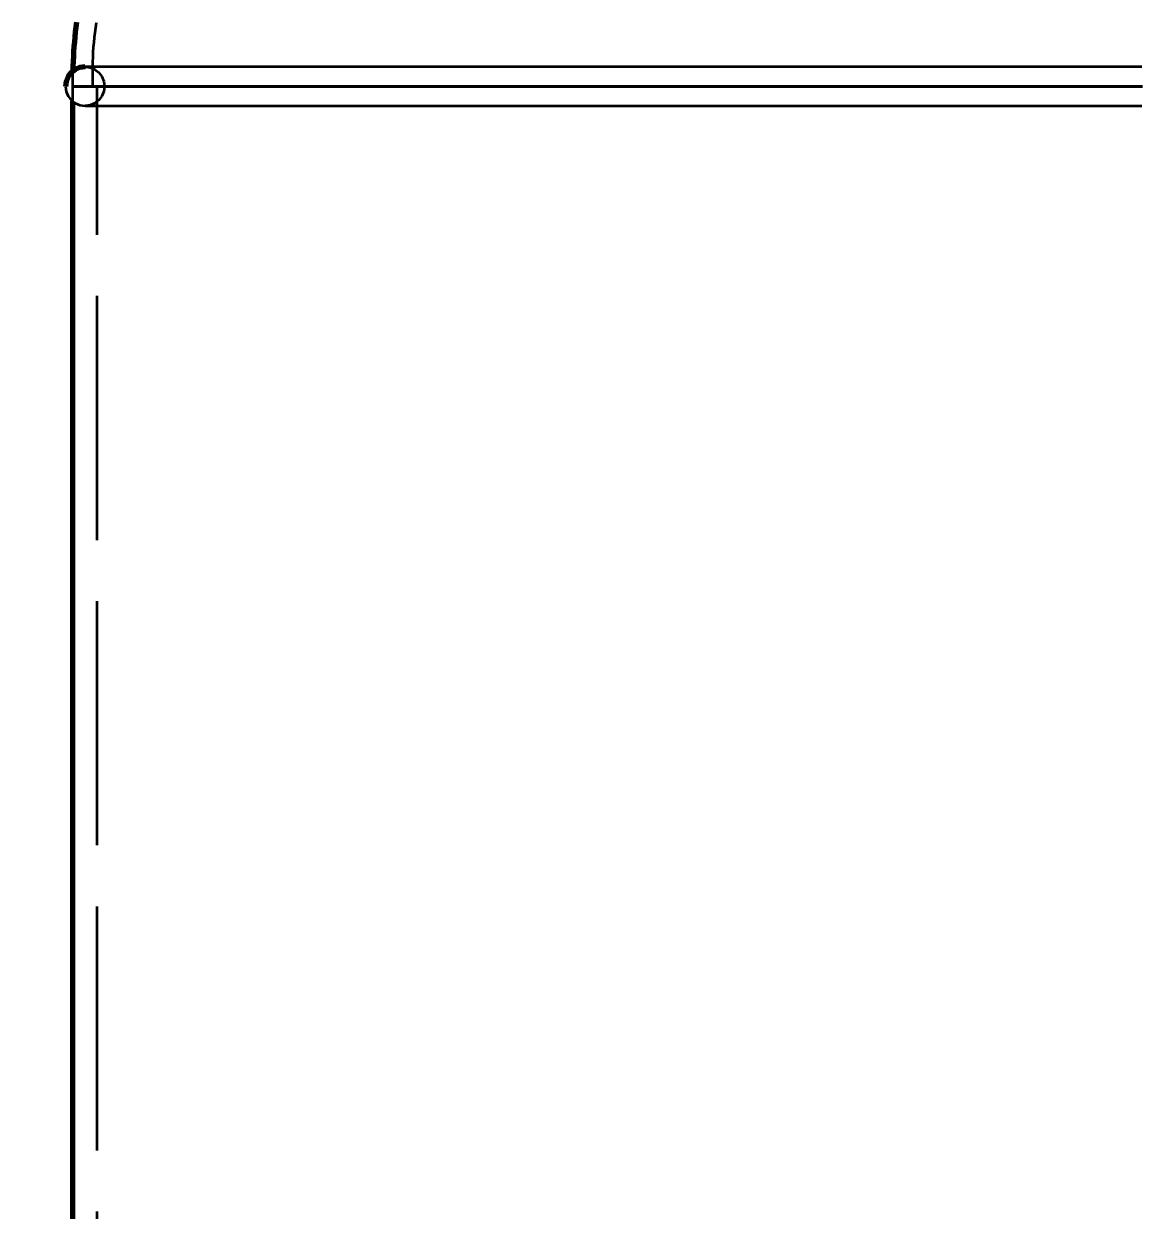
# Model space of a CAD drawing. Header units: millimetres. Extents: x 0 to 594, y 0 to 420.
# Drawn here: x 108.22 to 126.5, y 267.77 to 287.21 of the extents above; entities that cross this region are included whole.
import ezdxf

# ---------------------------------------------------------------- set-up
doc = ezdxf.new("R2010")
doc.units = ezdxf.units.MM
doc.linetypes.add('IRAM-E-TRAZOS', pattern=[5, 4, -1])
for name, color, linetype, lineweight in [('01-VISIBLE', 7, 'CONTINUOUS', 70), ('02-OCULTA', 4, 'IRAM-E-TRAZOS', 35), ('04-COTA', 3, 'CONTINUOUS', 18)]:
    doc.layers.add(name, color=color, linetype=linetype, lineweight=lineweight)
doc.styles.add('ISO3098', font='isocpeur.ttf')
doc.dimstyles.new('FLAMA-IRAM', dxfattribs={"dimtxt": 3.5, "dimasz": 3.5, "dimexe": 2, "dimexo": 1.5, "dimgap": 1, "dimtad": 1, "dimdec": 1, "dimtxsty": 'ISO3098', "dimblk": 'IRAM_FLECHA', "dimblk1": 'IRAM_FLECHA', "dimblk2": 'IRAM_FLECHA', "dimcen": 2.5, "dimclrd": 3, "dimclre": 3, "dimclrt": 3, "dimazin": 3, "dimtfac": 1, "dimtmove": 0, "dimatfit": 3, "dimlwd": 18, "dimlwe": 18})

# ---------------------------------------------------------------- blocks, each defined once
blk = doc.blocks.new('IRAM_FLECHA')
blk.add_solid([(0, 0), (-1, 0.125), (-1, -0.125)])

msp = doc.modelspace()

# ---------------------------------------------------------------- linework, layer by layer
at = {"layer": '01-VISIBLE'}
msp.add_line((109.025, 188.75), (109.025, 285.935), dxfattribs=at)
for points in [[(109.028, 286.437), (109.031, 286.517), (109.035, 286.597), (109.039, 286.677), (109.044, 286.757), (109.049, 286.837), (109.056, 286.916), (109.063, 286.996), (109.071, 287.076), (109.08, 287.155), (109.089, 287.235)], [(109.225, 286.505), (109.142, 286.494), (109.065, 286.462), (108.999, 286.411), (108.948, 286.345), (108.916, 286.267), (108.905, 286.185)]]:
    msp.add_lwpolyline(points, dxfattribs=at)
at = {"layer": '02-OCULTA'}
for p, q in [((109.025, 285.935), (109.025, 286.185)), ((109.425, 188.75), (109.425, 286.185))]:
    msp.add_line(p, q, dxfattribs=at)
for points in [[(109.409, 287.223), (109.397, 287.144), (109.386, 287.064), (109.376, 286.985), (109.367, 286.905), (109.361, 286.825), (109.355, 286.745), (109.352, 286.665), (109.349, 286.585), (109.348, 286.505), (109.347, 286.425), (109.346, 286.345), (109.346, 286.265), (109.345, 286.185)], [(109.025, 286.185), (109.025, 286.227), (109.025, 286.269), (109.026, 286.311), (109.026, 286.353), (109.027, 286.395), (109.028, 286.437)], [(126.547, 286.505), (126.457, 286.505), (126.367, 286.505), (126.278, 286.505), (126.188, 286.505), (126.098, 286.505), (126.008, 286.505), (125.919, 286.505), (125.829, 286.505), (125.739, 286.505), (125.649, 286.505), (125.559, 286.505), (125.47, 286.505), (125.38, 286.505), (125.29, 286.505), (125.201, 286.505), (125.111, 286.505), (125.021, 286.505), (124.931, 286.505), (124.842, 286.505), (124.752, 286.505), (124.662, 286.505), (124.572, 286.505), (124.483, 286.505), (124.393, 286.505), (124.303, 286.505), (124.213, 286.505), (124.124, 286.505), (124.034, 286.505), (123.944, 286.505), (123.854, 286.505), (123.765, 286.505), (123.675, 286.505), (123.585, 286.505), (123.495, 286.505), (123.406, 286.505), (123.316, 286.505), (123.226, 286.505), (123.136, 286.505), (123.047, 286.505), (122.957, 286.505), (122.867, 286.505), (122.777, 286.505), (122.688, 286.505), (122.598, 286.505), (122.508, 286.505), (122.418, 286.505), (122.329, 286.505), (122.239, 286.505), (122.149, 286.505), (122.059, 286.505), (121.97, 286.505), (121.88, 286.505), (121.79, 286.505), (121.7, 286.505), (121.611, 286.505), (121.521, 286.505), (121.431, 286.505), (121.341, 286.505), (121.252, 286.505), (121.162, 286.505), (121.072, 286.505), (120.982, 286.505), (120.893, 286.505), (120.803, 286.505), (120.713, 286.505), (120.623, 286.505), (120.534, 286.505), (120.444, 286.505), (120.354, 286.505), (120.264, 286.505), (120.175, 286.505), (120.085, 286.505), (119.995, 286.505), (119.905, 286.505), (119.816, 286.505), (119.726, 286.505), (119.636, 286.505), (119.546, 286.505), (119.457, 286.505), (119.367, 286.505), (119.277, 286.505), (119.187, 286.505), (119.098, 286.505), (119.008, 286.505), (118.918, 286.505), (118.828, 286.505), (118.739, 286.505), (118.649, 286.505), (118.559, 286.505), (118.469, 286.505), (118.38, 286.505), (118.29, 286.505), (118.2, 286.505), (118.11, 286.505), (118.021, 286.505), (117.931, 286.505), (117.841, 286.505), (117.751, 286.505), (117.662, 286.505), (117.572, 286.505), (117.482, 286.505), (117.392, 286.505), (117.303, 286.505), (117.213, 286.505), (117.123, 286.505), (117.033, 286.505), (116.944, 286.505), (116.854, 286.505), (116.764, 286.505), (116.674, 286.505), (116.585, 286.505), (116.495, 286.505), (116.405, 286.505), (116.315, 286.505), (116.226, 286.505), (116.136, 286.505), (116.046, 286.505), (115.956, 286.505), (115.866, 286.505), (115.777, 286.505), (115.687, 286.505), (115.597, 286.505), (115.508, 286.505), (115.418, 286.505), (115.328, 286.505), (115.238, 286.505), (115.149, 286.505), (115.059, 286.505), (114.969, 286.505), (114.879, 286.505), (114.79, 286.505), (114.7, 286.505), (114.61, 286.505), (114.52, 286.505), (114.431, 286.505), (114.341, 286.505), (114.251, 286.505), (114.161, 286.505), (114.072, 286.505), (113.982, 286.505), (113.892, 286.505), (113.802, 286.505), (113.713, 286.505), (113.623, 286.505), (113.533, 286.505), (113.443, 286.505), (113.354, 286.505), (113.264, 286.505), (113.174, 286.505), (113.084, 286.505), (112.995, 286.505), (112.905, 286.505), (112.815, 286.505), (112.725, 286.505), (112.636, 286.505), (112.546, 286.505), (112.456, 286.505), (112.366, 286.505), (112.276, 286.505), (112.187, 286.505), (112.097, 286.505), (112.007, 286.505), (111.917, 286.505), (111.828, 286.505), (111.738, 286.505), (111.648, 286.505), (111.559, 286.505), (111.469, 286.505), (111.379, 286.505), (111.289, 286.505), (111.2, 286.505), (111.11, 286.505), (111.02, 286.505), (110.93, 286.505), (110.841, 286.505), (110.751, 286.505), (110.661, 286.505), (110.571, 286.505), (110.482, 286.505), (110.392, 286.505), (110.302, 286.505), (110.212, 286.505), (110.123, 286.505), (110.033, 286.505), (109.943, 286.505), (109.853, 286.505), (109.764, 286.505), (109.674, 286.505), (109.584, 286.505), (109.494, 286.505), (109.405, 286.505), (109.315, 286.505), (109.225, 286.505)], [(126.547, 286.505), (126.457, 286.505), (126.367, 286.505), (126.278, 286.505), (126.188, 286.505), (126.098, 286.505), (126.008, 286.505), (125.919, 286.505), (125.829, 286.505), (125.739, 286.505), (125.649, 286.505), (125.559, 286.505), (125.47, 286.505), (125.38, 286.505), (125.29, 286.505), (125.201, 286.505), (125.111, 286.505), (125.021, 286.505), (124.931, 286.505), (124.842, 286.505), (124.752, 286.505), (124.662, 286.505), (124.572, 286.505), (124.483, 286.505), (124.393, 286.505), (124.303, 286.505), (124.213, 286.505), (124.124, 286.505), (124.034, 286.505), (123.944, 286.505), (123.854, 286.505), (123.765, 286.505), (123.675, 286.505), (123.585, 286.505), (123.495, 286.505), (123.406, 286.505), (123.316, 286.505), (123.226, 286.505), (123.136, 286.505), (123.047, 286.505), (122.957, 286.505), (122.867, 286.505), (122.777, 286.505), (122.688, 286.505), (122.598, 286.505), (122.508, 286.505), (122.418, 286.505), (122.329, 286.505), (122.239, 286.505), (122.149, 286.505), (122.059, 286.505), (121.97, 286.505), (121.88, 286.505), (121.79, 286.505), (121.7, 286.505), (121.611, 286.505), (121.521, 286.505), (121.431, 286.505), (121.341, 286.505), (121.252, 286.505), (121.162, 286.505), (121.072, 286.505), (120.982, 286.505), (120.893, 286.505), (120.803, 286.505), (120.713, 286.505), (120.623, 286.505), (120.534, 286.505), (120.444, 286.505), (120.354, 286.505), (120.264, 286.505), (120.175, 286.505), (120.085, 286.505), (119.995, 286.505), (119.905, 286.505), (119.816, 286.505), (119.726, 286.505), (119.636, 286.505), (119.546, 286.505), (119.457, 286.505), (119.367, 286.505), (119.277, 286.505), (119.187, 286.505), (119.098, 286.505), (119.008, 286.505), (118.918, 286.505), (118.828, 286.505), (118.739, 286.505), (118.649, 286.505), (118.559, 286.505), (118.469, 286.505), (118.38, 286.505), (118.29, 286.505), (118.2, 286.505), (118.11, 286.505), (118.021, 286.505), (117.931, 286.505), (117.841, 286.505), (117.751, 286.505), (117.662, 286.505), (117.572, 286.505), (117.482, 286.505), (117.392, 286.505), (117.303, 286.505), (117.213, 286.505), (117.123, 286.505), (117.033, 286.505), (116.944, 286.505), (116.854, 286.505), (116.764, 286.505), (116.674, 286.505), (116.585, 286.505), (116.495, 286.505), (116.405, 286.505), (116.315, 286.505), (116.226, 286.505), (116.136, 286.505), (116.046, 286.505), (115.956, 286.505), (115.866, 286.505), (115.777, 286.505), (115.687, 286.505), (115.597, 286.505), (115.508, 286.505), (115.418, 286.505), (115.328, 286.505), (115.238, 286.505), (115.149, 286.505), (115.059, 286.505), (114.969, 286.505), (114.879, 286.505), (114.79, 286.505), (114.7, 286.505), (114.61, 286.505), (114.52, 286.505), (114.431, 286.505), (114.341, 286.505), (114.251, 286.505), (114.161, 286.505), (114.072, 286.505), (113.982, 286.505), (113.892, 286.505), (113.802, 286.505), (113.713, 286.505), (113.623, 286.505), (113.533, 286.505), (113.443, 286.505), (113.354, 286.505), (113.264, 286.505), (113.174, 286.505), (113.084, 286.505), (112.995, 286.505), (112.905, 286.505), (112.815, 286.505), (112.725, 286.505), (112.636, 286.505), (112.546, 286.505), (112.456, 286.505), (112.366, 286.505), (112.276, 286.505), (112.187, 286.505), (112.097, 286.505), (112.007, 286.505), (111.917, 286.505), (111.828, 286.505), (111.738, 286.505), (111.648, 286.505), (111.559, 286.505), (111.469, 286.505), (111.379, 286.505), (111.289, 286.505), (111.2, 286.505), (111.11, 286.505), (111.02, 286.505), (110.93, 286.505), (110.841, 286.505), (110.751, 286.505), (110.661, 286.505), (110.571, 286.505), (110.482, 286.505), (110.392, 286.505), (110.302, 286.505), (110.212, 286.505), (110.123, 286.505), (110.033, 286.505), (109.943, 286.505), (109.853, 286.505), (109.764, 286.505), (109.674, 286.505), (109.584, 286.505), (109.494, 286.505), (109.405, 286.505), (109.315, 286.505), (109.225, 286.505)], [(109.225, 286.505), (109.308, 286.494), (109.385, 286.462), (109.451, 286.411), (109.502, 286.345), (109.534, 286.267), (109.545, 286.185), (109.534, 286.102), (109.502, 286.025), (109.451, 285.958), (109.385, 285.907), (109.308, 285.876), (109.225, 285.865)], [(108.905, 286.185), (108.916, 286.102), (108.948, 286.025), (108.999, 285.958), (109.065, 285.907), (109.142, 285.876), (109.225, 285.865)], [(126.54, 286.185), (126.449, 286.185), (126.358, 286.185), (126.268, 286.185), (126.177, 286.185), (126.086, 286.185), (125.995, 286.185), (125.905, 286.185), (125.814, 286.185), (125.723, 286.185), (125.632, 286.185), (125.542, 286.185), (125.451, 286.185), (125.36, 286.185), (125.269, 286.185), (125.179, 286.185), (125.088, 286.185), (124.997, 286.185), (124.906, 286.185), (124.816, 286.185), (124.725, 286.185), (124.634, 286.185), (124.543, 286.185), (124.453, 286.185), (124.362, 286.185), (124.271, 286.185), (124.18, 286.185), (124.09, 286.185), (123.999, 286.185), (123.908, 286.185), (123.817, 286.185), (123.727, 286.185), (123.636, 286.185), (123.545, 286.185), (123.454, 286.185), (123.364, 286.185), (123.273, 286.185), (123.182, 286.185), (123.091, 286.185), (123.001, 286.185), (122.91, 286.185), (122.819, 286.185), (122.728, 286.185), (122.638, 286.185), (122.547, 286.185), (122.456, 286.185), (122.365, 286.185), (122.275, 286.185), (122.184, 286.185), (122.093, 286.185), (122.002, 286.185), (121.912, 286.185), (121.821, 286.185), (121.73, 286.185), (121.639, 286.185), (121.549, 286.185), (121.458, 286.185), (121.367, 286.185), (121.276, 286.185), (121.186, 286.185), (121.095, 286.185), (121.004, 286.185), (120.913, 286.185), (120.823, 286.185), (120.732, 286.185), (120.641, 286.185), (120.55, 286.185), (120.46, 286.185), (120.369, 286.185), (120.278, 286.185), (120.187, 286.185), (120.097, 286.185), (120.006, 286.185), (119.915, 286.185), (119.824, 286.185), (119.734, 286.185), (119.643, 286.185), (119.552, 286.185), (119.461, 286.185), (119.371, 286.185), (119.28, 286.185), (119.189, 286.185), (119.098, 286.185), (119.008, 286.185), (118.917, 286.185), (118.826, 286.185), (118.735, 286.185), (118.645, 286.185), (118.554, 286.185), (118.463, 286.185), (118.372, 286.185), (118.282, 286.185), (118.191, 286.185), (118.1, 286.185), (118.009, 286.185), (117.919, 286.185), (117.828, 286.185), (117.737, 286.185), (117.646, 286.185), (117.556, 286.185), (117.465, 286.185), (117.374, 286.185), (117.283, 286.185), (117.192, 286.185), (117.102, 286.185), (117.011, 286.185), (116.92, 286.185), (116.83, 286.185), (116.739, 286.185), (116.648, 286.185), (116.557, 286.185), (116.467, 286.185), (116.376, 286.185), (116.285, 286.185), (116.194, 286.185), (116.104, 286.185), (116.013, 286.185), (115.922, 286.185), (115.831, 286.185), (115.741, 286.185), (115.65, 286.185), (115.559, 286.185), (115.468, 286.185), (115.378, 286.185), (115.287, 286.185), (115.196, 286.185), (115.105, 286.185), (115.015, 286.185), (114.924, 286.185), (114.833, 286.185), (114.742, 286.185), (114.652, 286.185), (114.561, 286.185), (114.47, 286.185), (114.379, 286.185), (114.289, 286.185), (114.198, 286.185), (114.107, 286.185), (114.016, 286.185), (113.926, 286.185), (113.835, 286.185), (113.744, 286.185), (113.653, 286.185), (113.563, 286.185), (113.472, 286.185), (113.381, 286.185), (113.29, 286.185), (113.2, 286.185), (113.109, 286.185), (113.018, 286.185), (112.927, 286.185), (112.837, 286.185), (112.746, 286.185), (112.655, 286.185), (112.564, 286.185), (112.474, 286.185), (112.383, 286.185), (112.292, 286.185), (112.201, 286.185), (112.111, 286.185), (112.02, 286.185), (111.929, 286.185), (111.838, 286.185), (111.748, 286.185), (111.657, 286.185), (111.566, 286.185), (111.475, 286.185), (111.385, 286.185), (111.294, 286.185), (111.203, 286.185), (111.112, 286.185), (111.022, 286.185), (110.931, 286.185), (110.84, 286.185), (110.749, 286.185), (110.659, 286.185), (110.568, 286.185), (110.477, 286.185), (110.386, 286.185), (110.296, 286.185), (110.205, 286.185), (110.114, 286.185), (110.023, 286.185), (109.933, 286.185), (109.842, 286.185), (109.751, 286.185), (109.66, 286.185), (109.57, 286.185), (109.479, 286.185), (109.388, 286.185), (109.297, 286.185), (109.207, 286.185), (109.116, 286.185), (109.025, 286.185)], [(109.025, 286.185), (109.116, 286.185), (109.207, 286.185), (109.297, 286.185), (109.388, 286.185), (109.479, 286.185), (109.57, 286.185), (109.66, 286.185), (109.751, 286.185), (109.842, 286.185), (109.933, 286.185), (110.023, 286.185), (110.114, 286.185), (110.205, 286.185), (110.296, 286.185), (110.386, 286.185), (110.477, 286.185), (110.568, 286.185), (110.659, 286.185), (110.749, 286.185), (110.84, 286.185), (110.931, 286.185), (111.022, 286.185), (111.112, 286.185), (111.203, 286.185), (111.294, 286.185), (111.385, 286.185), (111.475, 286.185), (111.566, 286.185), (111.657, 286.185), (111.748, 286.185), (111.838, 286.185), (111.929, 286.185), (112.02, 286.185), (112.111, 286.185), (112.201, 286.185), (112.292, 286.185), (112.383, 286.185), (112.474, 286.185), (112.564, 286.185), (112.655, 286.185), (112.746, 286.185), (112.837, 286.185), (112.927, 286.185), (113.018, 286.185), (113.109, 286.185), (113.2, 286.185), (113.29, 286.185), (113.381, 286.185), (113.472, 286.185), (113.563, 286.185), (113.653, 286.185), (113.744, 286.185), (113.835, 286.185), (113.926, 286.185), (114.016, 286.185), (114.107, 286.185), (114.198, 286.185), (114.289, 286.185), (114.379, 286.185), (114.47, 286.185), (114.561, 286.185), (114.652, 286.185), (114.742, 286.185), (114.833, 286.185), (114.924, 286.185), (115.015, 286.185), (115.105, 286.185), (115.196, 286.185), (115.287, 286.185), (115.378, 286.185), (115.468, 286.185), (115.559, 286.185), (115.65, 286.185), (115.741, 286.185), (115.831, 286.185), (115.922, 286.185), (116.013, 286.185), (116.104, 286.185), (116.194, 286.185), (116.285, 286.185), (116.376, 286.185), (116.467, 286.185), (116.557, 286.185), (116.648, 286.185), (116.739, 286.185), (116.83, 286.185), (116.92, 286.185), (117.011, 286.185), (117.102, 286.185), (117.192, 286.185), (117.283, 286.185), (117.374, 286.185), (117.465, 286.185), (117.556, 286.185), (117.646, 286.185), (117.737, 286.185), (117.828, 286.185), (117.919, 286.185), (118.009, 286.185), (118.1, 286.185), (118.191, 286.185), (118.282, 286.185), (118.372, 286.185), (118.463, 286.185), (118.554, 286.185), (118.645, 286.185), (118.735, 286.185), (118.826, 286.185), (118.917, 286.185), (119.008, 286.185), (119.098, 286.185), (119.189, 286.185), (119.28, 286.185), (119.371, 286.185), (119.461, 286.185), (119.552, 286.185), (119.643, 286.185), (119.734, 286.185), (119.824, 286.185), (119.915, 286.185), (120.006, 286.185), (120.097, 286.185), (120.187, 286.185), (120.278, 286.185), (120.369, 286.185), (120.46, 286.185), (120.55, 286.185), (120.641, 286.185), (120.732, 286.185), (120.823, 286.185), (120.913, 286.185), (121.004, 286.185), (121.095, 286.185), (121.186, 286.185), (121.276, 286.185), (121.367, 286.185), (121.458, 286.185), (121.549, 286.185), (121.639, 286.185), (121.73, 286.185), (121.821, 286.185), (121.912, 286.185), (122.002, 286.185), (122.093, 286.185), (122.184, 286.185), (122.275, 286.185), (122.365, 286.185), (122.456, 286.185), (122.547, 286.185), (122.638, 286.185), (122.728, 286.185), (122.819, 286.185), (122.91, 286.185), (123.001, 286.185), (123.091, 286.185), (123.182, 286.185), (123.273, 286.185), (123.364, 286.185), (123.454, 286.185), (123.545, 286.185), (123.636, 286.185), (123.727, 286.185), (123.817, 286.185), (123.908, 286.185), (123.999, 286.185), (124.09, 286.185), (124.18, 286.185), (124.271, 286.185), (124.362, 286.185), (124.453, 286.185), (124.543, 286.185), (124.634, 286.185), (124.725, 286.185), (124.816, 286.185), (124.906, 286.185), (124.997, 286.185), (125.088, 286.185), (125.179, 286.185), (125.269, 286.185), (125.36, 286.185), (125.451, 286.185), (125.542, 286.185), (125.632, 286.185), (125.723, 286.185), (125.814, 286.185), (125.905, 286.185), (125.995, 286.185), (126.086, 286.185), (126.177, 286.185), (126.268, 286.185), (126.358, 286.185), (126.449, 286.185), (126.54, 286.185)], [(126.54, 286.185), (126.449, 286.185), (126.358, 286.185), (126.268, 286.185), (126.177, 286.185), (126.086, 286.185), (125.995, 286.185), (125.905, 286.185), (125.814, 286.185), (125.723, 286.185), (125.632, 286.185), (125.542, 286.185), (125.451, 286.185), (125.36, 286.185), (125.269, 286.185), (125.179, 286.185), (125.088, 286.185), (124.997, 286.185), (124.906, 286.185), (124.816, 286.185), (124.725, 286.185), (124.634, 286.185), (124.543, 286.185), (124.453, 286.185), (124.362, 286.185), (124.271, 286.185), (124.18, 286.185), (124.09, 286.185), (123.999, 286.185), (123.908, 286.185), (123.817, 286.185), (123.727, 286.185), (123.636, 286.185), (123.545, 286.185), (123.454, 286.185), (123.364, 286.185), (123.273, 286.185), (123.182, 286.185), (123.091, 286.185), (123.001, 286.185), (122.91, 286.185), (122.819, 286.185), (122.728, 286.185), (122.638, 286.185), (122.547, 286.185), (122.456, 286.185), (122.365, 286.185), (122.275, 286.185), (122.184, 286.185), (122.093, 286.185), (122.002, 286.185), (121.912, 286.185), (121.821, 286.185), (121.73, 286.185), (121.639, 286.185), (121.549, 286.185), (121.458, 286.185), (121.367, 286.185), (121.276, 286.185), (121.186, 286.185), (121.095, 286.185), (121.004, 286.185), (120.913, 286.185), (120.823, 286.185), (120.732, 286.185), (120.641, 286.185), (120.55, 286.185), (120.46, 286.185), (120.369, 286.185), (120.278, 286.185), (120.187, 286.185), (120.097, 286.185), (120.006, 286.185), (119.915, 286.185), (119.824, 286.185), (119.734, 286.185), (119.643, 286.185), (119.552, 286.185), (119.461, 286.185), (119.371, 286.185), (119.28, 286.185), (119.189, 286.185), (119.098, 286.185), (119.008, 286.185), (118.917, 286.185), (118.826, 286.185), (118.735, 286.185), (118.645, 286.185), (118.554, 286.185), (118.463, 286.185), (118.372, 286.185), (118.282, 286.185), (118.191, 286.185), (118.1, 286.185), (118.009, 286.185), (117.919, 286.185), (117.828, 286.185), (117.737, 286.185), (117.646, 286.185), (117.556, 286.185), (117.465, 286.185), (117.374, 286.185), (117.283, 286.185), (117.192, 286.185), (117.102, 286.185), (117.011, 286.185), (116.92, 286.185), (116.83, 286.185), (116.739, 286.185), (116.648, 286.185), (116.557, 286.185), (116.467, 286.185), (116.376, 286.185), (116.285, 286.185), (116.194, 286.185), (116.104, 286.185), (116.013, 286.185), (115.922, 286.185), (115.831, 286.185), (115.741, 286.185), (115.65, 286.185), (115.559, 286.185), (115.468, 286.185), (115.378, 286.185), (115.287, 286.185), (115.196, 286.185), (115.105, 286.185), (115.015, 286.185), (114.924, 286.185), (114.833, 286.185), (114.742, 286.185), (114.652, 286.185), (114.561, 286.185), (114.47, 286.185), (114.379, 286.185), (114.289, 286.185), (114.198, 286.185), (114.107, 286.185), (114.016, 286.185), (113.926, 286.185), (113.835, 286.185), (113.744, 286.185), (113.653, 286.185), (113.563, 286.185), (113.472, 286.185), (113.381, 286.185), (113.29, 286.185), (113.2, 286.185), (113.109, 286.185), (113.018, 286.185), (112.927, 286.185), (112.837, 286.185), (112.746, 286.185), (112.655, 286.185), (112.564, 286.185), (112.474, 286.185), (112.383, 286.185), (112.292, 286.185), (112.201, 286.185), (112.111, 286.185), (112.02, 286.185), (111.929, 286.185), (111.838, 286.185), (111.748, 286.185), (111.657, 286.185), (111.566, 286.185), (111.475, 286.185), (111.385, 286.185), (111.294, 286.185), (111.203, 286.185), (111.112, 286.185), (111.022, 286.185), (110.931, 286.185), (110.84, 286.185), (110.749, 286.185), (110.659, 286.185), (110.568, 286.185), (110.477, 286.185), (110.386, 286.185), (110.296, 286.185), (110.205, 286.185), (110.114, 286.185), (110.023, 286.185), (109.933, 286.185), (109.842, 286.185), (109.751, 286.185), (109.66, 286.185), (109.57, 286.185), (109.479, 286.185), (109.388, 286.185), (109.297, 286.185), (109.207, 286.185), (109.116, 286.185), (109.025, 286.185)], [(109.025, 286.185), (109.116, 286.185), (109.207, 286.185), (109.297, 286.185), (109.388, 286.185), (109.479, 286.185), (109.57, 286.185), (109.66, 286.185), (109.751, 286.185), (109.842, 286.185), (109.933, 286.185), (110.023, 286.185), (110.114, 286.185), (110.205, 286.185), (110.296, 286.185), (110.386, 286.185), (110.477, 286.185), (110.568, 286.185), (110.659, 286.185), (110.749, 286.185), (110.84, 286.185), (110.931, 286.185), (111.022, 286.185), (111.112, 286.185), (111.203, 286.185), (111.294, 286.185), (111.385, 286.185), (111.475, 286.185), (111.566, 286.185), (111.657, 286.185), (111.748, 286.185), (111.838, 286.185), (111.929, 286.185), (112.02, 286.185), (112.111, 286.185), (112.201, 286.185), (112.292, 286.185), (112.383, 286.185), (112.474, 286.185), (112.564, 286.185), (112.655, 286.185), (112.746, 286.185), (112.837, 286.185), (112.927, 286.185), (113.018, 286.185), (113.109, 286.185), (113.2, 286.185), (113.29, 286.185), (113.381, 286.185), (113.472, 286.185), (113.563, 286.185), (113.653, 286.185), (113.744, 286.185), (113.835, 286.185), (113.926, 286.185), (114.016, 286.185), (114.107, 286.185), (114.198, 286.185), (114.289, 286.185), (114.379, 286.185), (114.47, 286.185), (114.561, 286.185), (114.652, 286.185), (114.742, 286.185), (114.833, 286.185), (114.924, 286.185), (115.015, 286.185), (115.105, 286.185), (115.196, 286.185), (115.287, 286.185), (115.378, 286.185), (115.468, 286.185), (115.559, 286.185), (115.65, 286.185), (115.741, 286.185), (115.831, 286.185), (115.922, 286.185), (116.013, 286.185), (116.104, 286.185), (116.194, 286.185), (116.285, 286.185), (116.376, 286.185), (116.467, 286.185), (116.557, 286.185), (116.648, 286.185), (116.739, 286.185), (116.83, 286.185), (116.92, 286.185), (117.011, 286.185), (117.102, 286.185), (117.192, 286.185), (117.283, 286.185), (117.374, 286.185), (117.465, 286.185), (117.556, 286.185), (117.646, 286.185), (117.737, 286.185), (117.828, 286.185), (117.919, 286.185), (118.009, 286.185), (118.1, 286.185), (118.191, 286.185), (118.282, 286.185), (118.372, 286.185), (118.463, 286.185), (118.554, 286.185), (118.645, 286.185), (118.735, 286.185), (118.826, 286.185), (118.917, 286.185), (119.008, 286.185), (119.098, 286.185), (119.189, 286.185), (119.28, 286.185), (119.371, 286.185), (119.461, 286.185), (119.552, 286.185), (119.643, 286.185), (119.734, 286.185), (119.824, 286.185), (119.915, 286.185), (120.006, 286.185), (120.097, 286.185), (120.187, 286.185), (120.278, 286.185), (120.369, 286.185), (120.46, 286.185), (120.55, 286.185), (120.641, 286.185), (120.732, 286.185), (120.823, 286.185), (120.913, 286.185), (121.004, 286.185), (121.095, 286.185), (121.186, 286.185), (121.276, 286.185), (121.367, 286.185), (121.458, 286.185), (121.549, 286.185), (121.639, 286.185), (121.73, 286.185), (121.821, 286.185), (121.912, 286.185), (122.002, 286.185), (122.093, 286.185), (122.184, 286.185), (122.275, 286.185), (122.365, 286.185), (122.456, 286.185), (122.547, 286.185), (122.638, 286.185), (122.728, 286.185), (122.819, 286.185), (122.91, 286.185), (123.001, 286.185), (123.091, 286.185), (123.182, 286.185), (123.273, 286.185), (123.364, 286.185), (123.454, 286.185), (123.545, 286.185), (123.636, 286.185), (123.727, 286.185), (123.817, 286.185), (123.908, 286.185), (123.999, 286.185), (124.09, 286.185), (124.18, 286.185), (124.271, 286.185), (124.362, 286.185), (124.453, 286.185), (124.543, 286.185), (124.634, 286.185), (124.725, 286.185), (124.816, 286.185), (124.906, 286.185), (124.997, 286.185), (125.088, 286.185), (125.179, 286.185), (125.269, 286.185), (125.36, 286.185), (125.451, 286.185), (125.542, 286.185), (125.632, 286.185), (125.723, 286.185), (125.814, 286.185), (125.905, 286.185), (125.995, 286.185), (126.086, 286.185), (126.177, 286.185), (126.268, 286.185), (126.358, 286.185), (126.449, 286.185), (126.54, 286.185)], [(126.551, 286.185), (126.462, 286.185), (126.373, 286.185), (126.284, 286.185), (126.194, 286.185), (126.105, 286.185), (126.016, 286.185), (125.927, 286.185), (125.838, 286.185), (125.749, 286.185), (125.659, 286.185), (125.57, 286.185), (125.481, 286.185), (125.392, 286.185), (125.303, 286.185), (125.214, 286.185), (125.125, 286.185), (125.035, 286.185), (124.946, 286.185), (124.857, 286.185), (124.768, 286.185), (124.679, 286.185), (124.59, 286.185), (124.501, 286.185), (124.411, 286.185), (124.322, 286.185), (124.233, 286.185), (124.144, 286.185), (124.055, 286.185), (123.966, 286.185), (123.876, 286.185), (123.787, 286.185), (123.698, 286.185), (123.609, 286.185), (123.52, 286.185), (123.431, 286.185), (123.342, 286.185), (123.252, 286.185), (123.163, 286.185), (123.074, 286.185), (122.985, 286.185), (122.896, 286.185), (122.807, 286.185), (122.718, 286.185), (122.628, 286.185), (122.539, 286.185), (122.45, 286.185), (122.361, 286.185), (122.272, 286.185), (122.183, 286.185), (122.093, 286.185), (122.004, 286.185), (121.915, 286.185), (121.826, 286.185), (121.737, 286.185), (121.648, 286.185), (121.559, 286.185), (121.469, 286.185), (121.38, 286.185), (121.291, 286.185), (121.202, 286.185), (121.113, 286.185), (121.024, 286.185), (120.934, 286.185), (120.845, 286.185), (120.756, 286.185), (120.667, 286.185), (120.578, 286.185), (120.489, 286.185), (120.4, 286.185), (120.31, 286.185), (120.221, 286.185), (120.132, 286.185), (120.043, 286.185), (119.954, 286.185), (119.865, 286.185), (119.776, 286.185), (119.686, 286.185), (119.597, 286.185), (119.508, 286.185), (119.419, 286.185), (119.33, 286.185), (119.241, 286.185), (119.152, 286.185), (119.062, 286.185), (118.973, 286.185), (118.884, 286.185), (118.795, 286.185), (118.706, 286.185), (118.617, 286.185), (118.527, 286.185), (118.438, 286.185), (118.349, 286.185), (118.26, 286.185), (118.171, 286.185), (118.082, 286.185), (117.993, 286.185), (117.903, 286.185), (117.814, 286.185), (117.725, 286.185), (117.636, 286.185), (117.547, 286.185), (117.458, 286.185), (117.368, 286.185), (117.279, 286.185), (117.19, 286.185), (117.101, 286.185), (117.012, 286.185), (116.923, 286.185), (116.834, 286.185), (116.744, 286.185), (116.655, 286.185), (116.566, 286.185), (116.477, 286.185), (116.388, 286.185), (116.299, 286.185), (116.21, 286.185), (116.12, 286.185), (116.031, 286.185), (115.942, 286.185), (115.853, 286.185), (115.764, 286.185), (115.675, 286.185), (115.585, 286.185), (115.496, 286.185), (115.407, 286.185), (115.318, 286.185), (115.229, 286.185), (115.14, 286.185), (115.051, 286.185), (114.961, 286.185), (114.872, 286.185), (114.783, 286.185), (114.694, 286.185), (114.605, 286.185), (114.516, 286.185), (114.427, 286.185), (114.337, 286.185), (114.248, 286.185), (114.159, 286.185), (114.07, 286.185), (113.981, 286.185), (113.892, 286.185), (113.803, 286.185), (113.713, 286.185), (113.624, 286.185), (113.535, 286.185), (113.446, 286.185), (113.357, 286.185), (113.268, 286.185), (113.178, 286.185), (113.089, 286.185), (113, 286.185), (112.911, 286.185), (112.822, 286.185), (112.733, 286.185), (112.644, 286.185), (112.554, 286.185), (112.465, 286.185), (112.376, 286.185), (112.287, 286.185), (112.198, 286.185), (112.109, 286.185), (112.02, 286.185), (111.93, 286.185), (111.841, 286.185), (111.752, 286.185), (111.663, 286.185), (111.574, 286.185), (111.485, 286.185), (111.395, 286.185), (111.306, 286.185), (111.217, 286.185), (111.128, 286.185), (111.039, 286.185), (110.95, 286.185), (110.861, 286.185), (110.771, 286.185), (110.682, 286.185), (110.593, 286.185), (110.504, 286.185), (110.415, 286.185), (110.326, 286.185), (110.237, 286.185), (110.147, 286.185), (110.058, 286.185), (109.969, 286.185), (109.88, 286.185), (109.791, 286.185), (109.702, 286.185), (109.612, 286.185), (109.523, 286.185), (109.434, 286.185), (109.345, 286.185)], [(109.345, 286.185), (109.434, 286.185), (109.523, 286.185), (109.612, 286.185), (109.702, 286.185), (109.791, 286.185), (109.88, 286.185), (109.969, 286.185), (110.058, 286.185), (110.147, 286.185), (110.237, 286.185), (110.326, 286.185), (110.415, 286.185), (110.504, 286.185), (110.593, 286.185), (110.682, 286.185), (110.771, 286.185), (110.861, 286.185), (110.95, 286.185), (111.039, 286.185), (111.128, 286.185), (111.217, 286.185), (111.306, 286.185), (111.395, 286.185), (111.485, 286.185), (111.574, 286.185), (111.663, 286.185), (111.752, 286.185), (111.841, 286.185), (111.93, 286.185), (112.02, 286.185), (112.109, 286.185), (112.198, 286.185), (112.287, 286.185), (112.376, 286.185), (112.465, 286.185), (112.554, 286.185), (112.644, 286.185), (112.733, 286.185), (112.822, 286.185), (112.911, 286.185), (113, 286.185), (113.089, 286.185), (113.178, 286.185), (113.268, 286.185), (113.357, 286.185), (113.446, 286.185), (113.535, 286.185), (113.624, 286.185), (113.713, 286.185), (113.803, 286.185), (113.892, 286.185), (113.981, 286.185), (114.07, 286.185), (114.159, 286.185), (114.248, 286.185), (114.337, 286.185), (114.427, 286.185), (114.516, 286.185), (114.605, 286.185), (114.694, 286.185), (114.783, 286.185), (114.872, 286.185), (114.961, 286.185), (115.051, 286.185), (115.14, 286.185), (115.229, 286.185), (115.318, 286.185), (115.407, 286.185), (115.496, 286.185), (115.585, 286.185), (115.675, 286.185), (115.764, 286.185), (115.853, 286.185), (115.942, 286.185), (116.031, 286.185), (116.12, 286.185), (116.21, 286.185), (116.299, 286.185), (116.388, 286.185), (116.477, 286.185), (116.566, 286.185), (116.655, 286.185), (116.744, 286.185), (116.834, 286.185), (116.923, 286.185), (117.012, 286.185), (117.101, 286.185), (117.19, 286.185), (117.279, 286.185), (117.368, 286.185), (117.458, 286.185), (117.547, 286.185), (117.636, 286.185), (117.725, 286.185), (117.814, 286.185), (117.903, 286.185), (117.993, 286.185), (118.082, 286.185), (118.171, 286.185), (118.26, 286.185), (118.349, 286.185), (118.438, 286.185), (118.527, 286.185), (118.617, 286.185), (118.706, 286.185), (118.795, 286.185), (118.884, 286.185), (118.973, 286.185), (119.062, 286.185), (119.152, 286.185), (119.241, 286.185), (119.33, 286.185), (119.419, 286.185), (119.508, 286.185), (119.597, 286.185), (119.686, 286.185), (119.776, 286.185), (119.865, 286.185), (119.954, 286.185), (120.043, 286.185), (120.132, 286.185), (120.221, 286.185), (120.31, 286.185), (120.4, 286.185), (120.489, 286.185), (120.578, 286.185), (120.667, 286.185), (120.756, 286.185), (120.845, 286.185), (120.934, 286.185), (121.024, 286.185), (121.113, 286.185), (121.202, 286.185), (121.291, 286.185), (121.38, 286.185), (121.469, 286.185), (121.559, 286.185), (121.648, 286.185), (121.737, 286.185), (121.826, 286.185), (121.915, 286.185), (122.004, 286.185), (122.093, 286.185), (122.183, 286.185), (122.272, 286.185), (122.361, 286.185), (122.45, 286.185), (122.539, 286.185), (122.628, 286.185), (122.718, 286.185), (122.807, 286.185), (122.896, 286.185), (122.985, 286.185), (123.074, 286.185), (123.163, 286.185), (123.252, 286.185), (123.342, 286.185), (123.431, 286.185), (123.52, 286.185), (123.609, 286.185), (123.698, 286.185), (123.787, 286.185), (123.876, 286.185), (123.966, 286.185), (124.055, 286.185), (124.144, 286.185), (124.233, 286.185), (124.322, 286.185), (124.411, 286.185), (124.501, 286.185), (124.59, 286.185), (124.679, 286.185), (124.768, 286.185), (124.857, 286.185), (124.946, 286.185), (125.035, 286.185), (125.125, 286.185), (125.214, 286.185), (125.303, 286.185), (125.392, 286.185), (125.481, 286.185), (125.57, 286.185), (125.659, 286.185), (125.749, 286.185), (125.838, 286.185), (125.927, 286.185), (126.016, 286.185), (126.105, 286.185), (126.194, 286.185), (126.284, 286.185), (126.373, 286.185), (126.462, 286.185), (126.551, 286.185)], [(126.554, 286.185), (126.465, 286.185), (126.376, 286.185), (126.288, 286.185), (126.199, 286.185), (126.11, 286.185), (126.021, 286.185), (125.933, 286.185), (125.844, 286.185), (125.755, 286.185), (125.666, 286.185), (125.578, 286.185), (125.489, 286.185), (125.4, 286.185), (125.311, 286.185), (125.223, 286.185), (125.134, 286.185), (125.045, 286.185), (124.956, 286.185), (124.868, 286.185), (124.779, 286.185), (124.69, 286.185), (124.601, 286.185), (124.513, 286.185), (124.424, 286.185), (124.335, 286.185), (124.246, 286.185), (124.158, 286.185), (124.069, 286.185), (123.98, 286.185), (123.891, 286.185), (123.803, 286.185), (123.714, 286.185), (123.625, 286.185), (123.536, 286.185), (123.448, 286.185), (123.359, 286.185), (123.27, 286.185), (123.181, 286.185), (123.093, 286.185), (123.004, 286.185), (122.915, 286.185), (122.826, 286.185), (122.738, 286.185), (122.649, 286.185), (122.56, 286.185), (122.471, 286.185), (122.383, 286.185), (122.294, 286.185), (122.205, 286.185), (122.116, 286.185), (122.028, 286.185), (121.939, 286.185), (121.85, 286.185), (121.761, 286.185), (121.673, 286.185), (121.584, 286.185), (121.495, 286.185), (121.406, 286.185), (121.318, 286.185), (121.229, 286.185), (121.14, 286.185), (121.051, 286.185), (120.963, 286.185), (120.874, 286.185), (120.785, 286.185), (120.696, 286.185), (120.608, 286.185), (120.519, 286.185), (120.43, 286.185), (120.341, 286.185), (120.253, 286.185), (120.164, 286.185), (120.075, 286.185), (119.986, 286.185), (119.898, 286.185), (119.809, 286.185), (119.72, 286.185), (119.631, 286.185), (119.543, 286.185), (119.454, 286.185), (119.365, 286.185), (119.276, 286.185), (119.188, 286.185), (119.099, 286.185), (119.01, 286.185), (118.921, 286.185), (118.833, 286.185), (118.744, 286.185), (118.655, 286.185), (118.566, 286.185), (118.478, 286.185), (118.389, 286.185), (118.3, 286.185), (118.211, 286.185), (118.123, 286.185), (118.034, 286.185), (117.945, 286.185), (117.856, 286.185), (117.768, 286.185), (117.679, 286.185), (117.59, 286.185), (117.501, 286.185), (117.413, 286.185), (117.324, 286.185), (117.235, 286.185), (117.146, 286.185), (117.058, 286.185), (116.969, 286.185), (116.88, 286.185), (116.791, 286.185), (116.703, 286.185), (116.614, 286.185), (116.525, 286.185), (116.436, 286.185), (116.348, 286.185), (116.259, 286.185), (116.17, 286.185), (116.081, 286.185), (115.993, 286.185), (115.904, 286.185), (115.815, 286.185), (115.726, 286.185), (115.638, 286.185), (115.549, 286.185), (115.46, 286.185), (115.371, 286.185), (115.283, 286.185), (115.194, 286.185), (115.105, 286.185), (115.016, 286.185), (114.928, 286.185), (114.839, 286.185), (114.75, 286.185), (114.661, 286.185), (114.573, 286.185), (114.484, 286.185), (114.395, 286.185), (114.306, 286.185), (114.218, 286.185), (114.129, 286.185), (114.04, 286.185), (113.951, 286.185), (113.863, 286.185), (113.774, 286.185), (113.685, 286.185), (113.596, 286.185), (113.508, 286.185), (113.419, 286.185), (113.33, 286.185), (113.241, 286.185), (113.153, 286.185), (113.064, 286.185), (112.975, 286.185), (112.886, 286.185), (112.798, 286.185), (112.709, 286.185), (112.62, 286.185), (112.531, 286.185), (112.443, 286.185), (112.354, 286.185), (112.265, 286.185), (112.176, 286.185), (112.088, 286.185), (111.999, 286.185), (111.91, 286.185), (111.821, 286.185), (111.733, 286.185), (111.644, 286.185), (111.555, 286.185), (111.466, 286.185), (111.378, 286.185), (111.289, 286.185), (111.2, 286.185), (111.111, 286.185), (111.023, 286.185), (110.934, 286.185), (110.845, 286.185), (110.756, 286.185), (110.668, 286.185), (110.579, 286.185), (110.49, 286.185), (110.401, 286.185), (110.312, 286.185), (110.224, 286.185), (110.135, 286.185), (110.046, 286.185), (109.958, 286.185), (109.869, 286.185), (109.78, 286.185), (109.691, 286.185), (109.603, 286.185), (109.514, 286.185), (109.425, 286.185)], [(109.425, 286.185), (109.514, 286.185), (109.603, 286.185), (109.691, 286.185), (109.78, 286.185), (109.869, 286.185), (109.958, 286.185), (110.046, 286.185), (110.135, 286.185), (110.224, 286.185), (110.312, 286.185), (110.401, 286.185), (110.49, 286.185), (110.579, 286.185), (110.668, 286.185), (110.756, 286.185), (110.845, 286.185), (110.934, 286.185), (111.023, 286.185), (111.111, 286.185), (111.2, 286.185), (111.289, 286.185), (111.378, 286.185), (111.466, 286.185), (111.555, 286.185), (111.644, 286.185), (111.733, 286.185), (111.821, 286.185), (111.91, 286.185), (111.999, 286.185), (112.088, 286.185), (112.176, 286.185), (112.265, 286.185), (112.354, 286.185), (112.443, 286.185), (112.531, 286.185), (112.62, 286.185), (112.709, 286.185), (112.798, 286.185), (112.886, 286.185), (112.975, 286.185), (113.064, 286.185), (113.153, 286.185), (113.241, 286.185), (113.33, 286.185), (113.419, 286.185), (113.508, 286.185), (113.596, 286.185), (113.685, 286.185), (113.774, 286.185), (113.863, 286.185), (113.951, 286.185), (114.04, 286.185), (114.129, 286.185), (114.218, 286.185), (114.306, 286.185), (114.395, 286.185), (114.484, 286.185), (114.573, 286.185), (114.661, 286.185), (114.75, 286.185), (114.839, 286.185), (114.928, 286.185), (115.016, 286.185), (115.105, 286.185), (115.194, 286.185), (115.283, 286.185), (115.371, 286.185), (115.46, 286.185), (115.549, 286.185), (115.638, 286.185), (115.726, 286.185), (115.815, 286.185), (115.904, 286.185), (115.993, 286.185), (116.081, 286.185), (116.17, 286.185), (116.259, 286.185), (116.348, 286.185), (116.436, 286.185), (116.525, 286.185), (116.614, 286.185), (116.703, 286.185), (116.791, 286.185), (116.88, 286.185), (116.969, 286.185), (117.058, 286.185), (117.146, 286.185), (117.235, 286.185), (117.324, 286.185), (117.413, 286.185), (117.501, 286.185), (117.59, 286.185), (117.679, 286.185), (117.768, 286.185), (117.856, 286.185), (117.945, 286.185), (118.034, 286.185), (118.123, 286.185), (118.211, 286.185), (118.3, 286.185), (118.389, 286.185), (118.478, 286.185), (118.566, 286.185), (118.655, 286.185), (118.744, 286.185), (118.833, 286.185), (118.921, 286.185), (119.01, 286.185), (119.099, 286.185), (119.188, 286.185), (119.276, 286.185), (119.365, 286.185), (119.454, 286.185), (119.543, 286.185), (119.631, 286.185), (119.72, 286.185), (119.809, 286.185), (119.898, 286.185), (119.986, 286.185), (120.075, 286.185), (120.164, 286.185), (120.253, 286.185), (120.341, 286.185), (120.43, 286.185), (120.519, 286.185), (120.608, 286.185), (120.696, 286.185), (120.785, 286.185), (120.874, 286.185), (120.963, 286.185), (121.051, 286.185), (121.14, 286.185), (121.229, 286.185), (121.318, 286.185), (121.406, 286.185), (121.495, 286.185), (121.584, 286.185), (121.673, 286.185), (121.761, 286.185), (121.85, 286.185), (121.939, 286.185), (122.028, 286.185), (122.116, 286.185), (122.205, 286.185), (122.294, 286.185), (122.383, 286.185), (122.471, 286.185), (122.56, 286.185), (122.649, 286.185), (122.738, 286.185), (122.826, 286.185), (122.915, 286.185), (123.004, 286.185), (123.093, 286.185), (123.181, 286.185), (123.27, 286.185), (123.359, 286.185), (123.448, 286.185), (123.536, 286.185), (123.625, 286.185), (123.714, 286.185), (123.803, 286.185), (123.891, 286.185), (123.98, 286.185), (124.069, 286.185), (124.158, 286.185), (124.246, 286.185), (124.335, 286.185), (124.424, 286.185), (124.513, 286.185), (124.601, 286.185), (124.69, 286.185), (124.779, 286.185), (124.868, 286.185), (124.956, 286.185), (125.045, 286.185), (125.134, 286.185), (125.223, 286.185), (125.311, 286.185), (125.4, 286.185), (125.489, 286.185), (125.578, 286.185), (125.666, 286.185), (125.755, 286.185), (125.844, 286.185), (125.933, 286.185), (126.021, 286.185), (126.11, 286.185), (126.199, 286.185), (126.288, 286.185), (126.376, 286.185), (126.465, 286.185), (126.554, 286.185)], [(109.225, 285.865), (109.315, 285.865), (109.404, 285.865), (109.494, 285.865), (109.584, 285.865), (109.674, 285.865), (109.763, 285.865), (109.853, 285.865), (109.943, 285.865), (110.033, 285.865), (110.122, 285.865), (110.212, 285.865), (110.302, 285.865), (110.392, 285.865), (110.481, 285.865), (110.571, 285.865), (110.661, 285.865), (110.751, 285.865), (110.84, 285.865), (110.93, 285.865), (111.02, 285.865), (111.11, 285.865), (111.199, 285.865), (111.289, 285.865), (111.379, 285.865), (111.469, 285.865), (111.558, 285.865), (111.648, 285.865), (111.738, 285.865), (111.828, 285.865), (111.917, 285.865), (112.007, 285.865), (112.097, 285.865), (112.187, 285.865), (112.276, 285.865), (112.366, 285.865), (112.456, 285.865), (112.546, 285.865), (112.635, 285.865), (112.725, 285.865), (112.815, 285.865), (112.905, 285.865), (112.994, 285.865), (113.084, 285.865), (113.174, 285.865), (113.264, 285.865), (113.353, 285.865), (113.443, 285.865), (113.533, 285.865), (113.623, 285.865), (113.712, 285.865), (113.802, 285.865), (113.892, 285.865), (113.982, 285.865), (114.071, 285.865), (114.161, 285.865), (114.251, 285.865), (114.341, 285.865), (114.43, 285.865), (114.52, 285.865), (114.61, 285.865), (114.7, 285.865), (114.789, 285.865), (114.879, 285.865), (114.969, 285.865), (115.059, 285.865), (115.148, 285.865), (115.238, 285.865), (115.328, 285.865), (115.418, 285.865), (115.507, 285.865), (115.597, 285.865), (115.687, 285.865), (115.777, 285.865), (115.866, 285.865), (115.956, 285.865), (116.046, 285.865), (116.136, 285.865), (116.226, 285.865), (116.315, 285.865), (116.405, 285.865), (116.495, 285.865), (116.585, 285.865), (116.674, 285.865), (116.764, 285.865), (116.854, 285.865), (116.944, 285.865), (117.033, 285.865), (117.123, 285.865), (117.213, 285.865), (117.303, 285.865), (117.392, 285.865), (117.482, 285.865), (117.572, 285.865), (117.662, 285.865), (117.751, 285.865), (117.841, 285.865), (117.931, 285.865), (118.021, 285.865), (118.11, 285.865), (118.2, 285.865), (118.29, 285.865), (118.38, 285.865), (118.469, 285.865), (118.559, 285.865), (118.649, 285.865), (118.739, 285.865), (118.828, 285.865), (118.918, 285.865), (119.008, 285.865), (119.098, 285.865), (119.187, 285.865), (119.277, 285.865), (119.367, 285.865), (119.457, 285.865), (119.546, 285.865), (119.636, 285.865), (119.726, 285.865), (119.816, 285.865), (119.905, 285.865), (119.995, 285.865), (120.085, 285.865), (120.175, 285.865), (120.264, 285.865), (120.354, 285.865), (120.444, 285.865), (120.534, 285.865), (120.623, 285.865), (120.713, 285.865), (120.803, 285.865), (120.893, 285.865), (120.982, 285.865), (121.072, 285.865), (121.162, 285.865), (121.252, 285.865), (121.341, 285.865), (121.431, 285.865), (121.521, 285.865), (121.611, 285.865), (121.7, 285.865), (121.79, 285.865), (121.88, 285.865), (121.97, 285.865), (122.059, 285.865), (122.149, 285.865), (122.239, 285.865), (122.329, 285.865), (122.418, 285.865), (122.508, 285.865), (122.598, 285.865), (122.688, 285.865), (122.777, 285.865), (122.867, 285.865), (122.957, 285.865), (123.047, 285.865), (123.136, 285.865), (123.226, 285.865), (123.316, 285.865), (123.406, 285.865), (123.495, 285.865), (123.585, 285.865), (123.675, 285.865), (123.765, 285.865), (123.854, 285.865), (123.944, 285.865), (124.034, 285.865), (124.124, 285.865), (124.213, 285.865), (124.303, 285.865), (124.393, 285.865), (124.483, 285.865), (124.572, 285.865), (124.662, 285.865), (124.752, 285.865), (124.842, 285.865), (124.931, 285.865), (125.021, 285.865), (125.111, 285.865), (125.201, 285.865), (125.29, 285.865), (125.38, 285.865), (125.47, 285.865), (125.559, 285.865), (125.649, 285.865), (125.739, 285.865), (125.829, 285.865), (125.919, 285.865), (126.008, 285.865), (126.098, 285.865), (126.188, 285.865), (126.278, 285.865), (126.367, 285.865), (126.457, 285.865), (126.547, 285.865)], [(109.225, 285.865), (109.315, 285.865), (109.404, 285.865), (109.494, 285.865), (109.584, 285.865), (109.674, 285.865), (109.763, 285.865), (109.853, 285.865), (109.943, 285.865), (110.033, 285.865), (110.122, 285.865), (110.212, 285.865), (110.302, 285.865), (110.392, 285.865), (110.481, 285.865), (110.571, 285.865), (110.661, 285.865), (110.751, 285.865), (110.84, 285.865), (110.93, 285.865), (111.02, 285.865), (111.11, 285.865), (111.199, 285.865), (111.289, 285.865), (111.379, 285.865), (111.469, 285.865), (111.558, 285.865), (111.648, 285.865), (111.738, 285.865), (111.828, 285.865), (111.917, 285.865), (112.007, 285.865), (112.097, 285.865), (112.187, 285.865), (112.276, 285.865), (112.366, 285.865), (112.456, 285.865), (112.546, 285.865), (112.636, 285.865), (112.725, 285.865), (112.815, 285.865), (112.905, 285.865), (112.995, 285.865), (113.084, 285.865), (113.174, 285.865), (113.264, 285.865), (113.354, 285.865), (113.443, 285.865), (113.533, 285.865), (113.623, 285.865), (113.713, 285.865), (113.802, 285.865), (113.892, 285.865), (113.982, 285.865), (114.072, 285.865), (114.161, 285.865), (114.251, 285.865), (114.341, 285.865), (114.431, 285.865), (114.52, 285.865), (114.61, 285.865), (114.7, 285.865), (114.79, 285.865), (114.879, 285.865), (114.969, 285.865), (115.059, 285.865), (115.149, 285.865), (115.238, 285.865), (115.328, 285.865), (115.418, 285.865), (115.508, 285.865), (115.597, 285.865), (115.687, 285.865), (115.777, 285.865), (115.866, 285.865), (115.956, 285.865), (116.046, 285.865), (116.136, 285.865), (116.226, 285.865), (116.315, 285.865), (116.405, 285.865), (116.495, 285.865), (116.585, 285.865), (116.674, 285.865), (116.764, 285.865), (116.854, 285.865), (116.944, 285.865), (117.033, 285.865), (117.123, 285.865), (117.213, 285.865), (117.303, 285.865), (117.392, 285.865), (117.482, 285.865), (117.572, 285.865), (117.662, 285.865), (117.751, 285.865), (117.841, 285.865), (117.931, 285.865), (118.021, 285.865), (118.11, 285.865), (118.2, 285.865), (118.29, 285.865), (118.38, 285.865), (118.469, 285.865), (118.559, 285.865), (118.649, 285.865), (118.739, 285.865), (118.828, 285.865), (118.918, 285.865), (119.008, 285.865), (119.098, 285.865), (119.187, 285.865), (119.277, 285.865), (119.367, 285.865), (119.457, 285.865), (119.546, 285.865), (119.636, 285.865), (119.726, 285.865), (119.816, 285.865), (119.905, 285.865), (119.995, 285.865), (120.085, 285.865), (120.175, 285.865), (120.264, 285.865), (120.354, 285.865), (120.444, 285.865), (120.534, 285.865), (120.623, 285.865), (120.713, 285.865), (120.803, 285.865), (120.893, 285.865), (120.982, 285.865), (121.072, 285.865), (121.162, 285.865), (121.252, 285.865), (121.341, 285.865), (121.431, 285.865), (121.521, 285.865), (121.611, 285.865), (121.7, 285.865), (121.79, 285.865), (121.88, 285.865), (121.97, 285.865), (122.059, 285.865), (122.149, 285.865), (122.239, 285.865), (122.329, 285.865), (122.418, 285.865), (122.508, 285.865), (122.598, 285.865), (122.688, 285.865), (122.777, 285.865), (122.867, 285.865), (122.957, 285.865), (123.047, 285.865), (123.136, 285.865), (123.226, 285.865), (123.316, 285.865), (123.406, 285.865), (123.495, 285.865), (123.585, 285.865), (123.675, 285.865), (123.765, 285.865), (123.854, 285.865), (123.944, 285.865), (124.034, 285.865), (124.124, 285.865), (124.213, 285.865), (124.303, 285.865), (124.393, 285.865), (124.483, 285.865), (124.572, 285.865), (124.662, 285.865), (124.752, 285.865), (124.842, 285.865), (124.931, 285.865), (125.021, 285.865), (125.111, 285.865), (125.201, 285.865), (125.29, 285.865), (125.38, 285.865), (125.47, 285.865), (125.559, 285.865), (125.649, 285.865), (125.739, 285.865), (125.829, 285.865), (125.919, 285.865), (126.008, 285.865), (126.098, 285.865), (126.188, 285.865), (126.278, 285.865), (126.367, 285.865), (126.457, 285.865), (126.547, 285.865)]]:
    msp.add_lwpolyline(points, dxfattribs=at)

# ---------------------------------------------------------------- dimensions: what is measured, and where the dimension line sits
at = {"layer": '04-COTA'}
for base, p1, text in [((100.025, 286.185), (109.025, 286.185), '<>±0,3'), ((82.025, 188.75), (109.025, 188.75), '<>±0,8'), ((91.025, 189.71), (109.025, 189.71), '<>±0,8')]:
    msp.add_linear_dim(base=base, p1=p1, p2=(123.495, 301.25), angle=90, text=text, dimstyle='FLAMA-IRAM', override={"dimlfac": 5}, dxfattribs=at).render()

doc.saveas('drawing.dxf')
